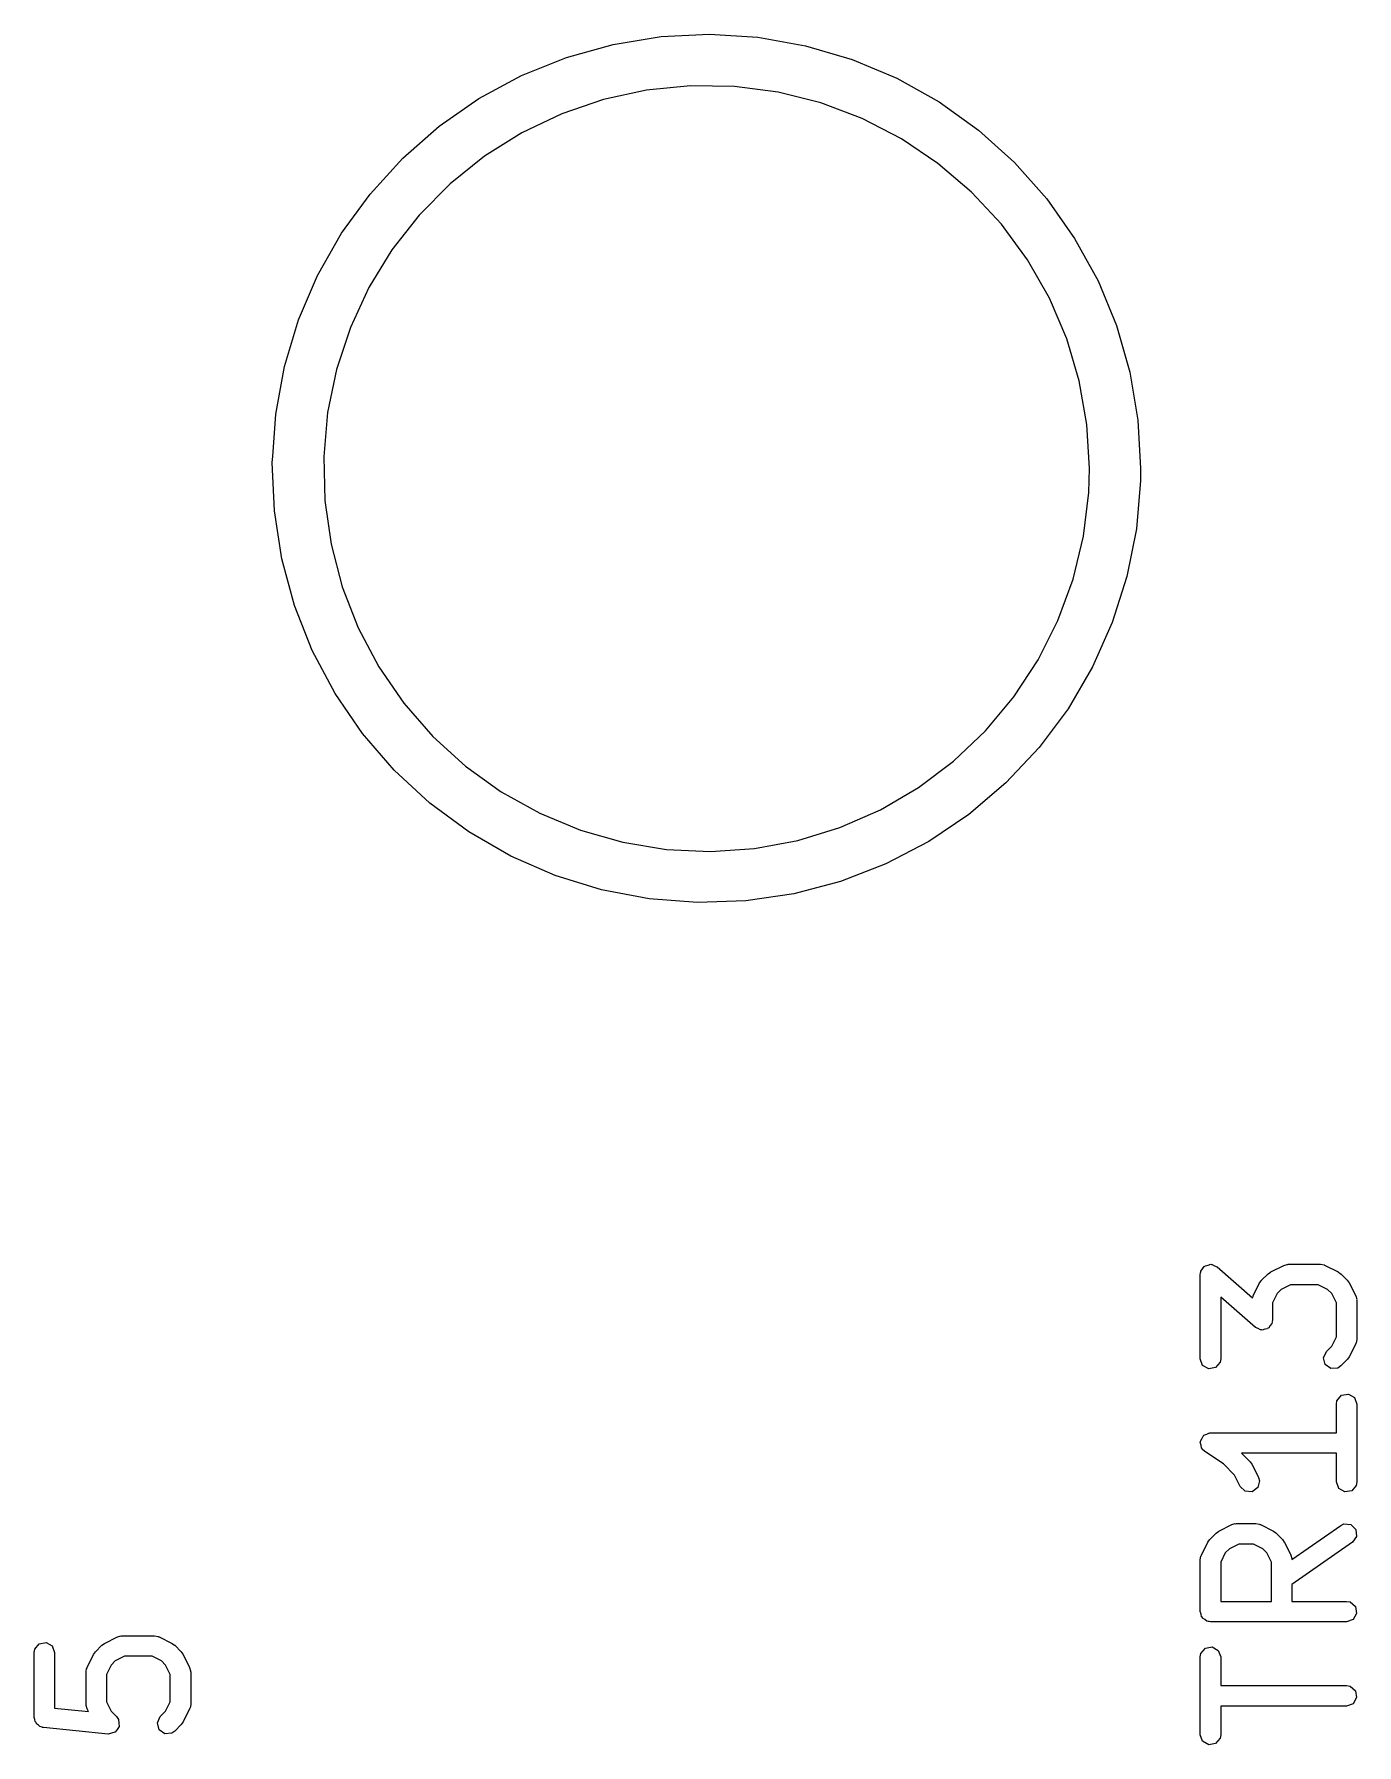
# Model space of a CAD drawing. Extents: x 0.07 to 3.6, y 0.07 to 1.93.
# Drawn here: x 3.2055 to 3.5881, y 1.4308 to 1.9256 of the extents above; entities that cross this region are included whole.
import ezdxf

# ---------------------------------------------------------------- set-up
doc = ezdxf.new("R2010")
doc.units = 0
doc.header["$MEASUREMENT"] = 0
doc.layers.add('BLACK', color=7, linetype='CONTINUOUS')

msp = doc.modelspace()

# ---------------------------------------------------------------- linework, layer by layer
at = {"layer": 'BLACK', "linetype": 'CONTINUOUS'}
for p, q in [((3.37303, 1.92267), (3.38687, 1.92491)), ((3.38687, 1.92491), (3.40088, 1.9256)), ((3.40088, 1.9256), (3.41487, 1.92472)), ((3.41487, 1.92472), (3.42868, 1.92228)), ((3.35952, 1.9189), (3.37303, 1.92267)), ((3.42868, 1.92228), (3.44213, 1.91832)), ((3.34652, 1.91365), (3.35952, 1.9189)), ((3.44213, 1.91832), (3.45506, 1.91289)), ((3.33419, 1.90698), (3.34652, 1.91365)), ((3.39536, 1.91069), (3.38267, 1.90942)), ((3.40811, 1.91049), (3.39536, 1.91069)), ((3.42076, 1.90883), (3.40811, 1.91049)), ((3.45506, 1.91289), (3.4673, 1.90605)), ((3.32267, 1.89897), (3.33419, 1.90698)), ((3.37021, 1.90671), (3.35814, 1.90257)), ((3.38267, 1.90942), (3.37021, 1.90671)), ((3.43313, 1.90572), (3.42076, 1.90883)), ((3.44506, 1.90121), (3.43313, 1.90572)), ((3.4673, 1.90605), (3.4787, 1.89788)), ((3.35814, 1.90257), (3.34663, 1.89708)), ((3.4564, 1.89536), (3.44506, 1.90121)), ((3.31212, 1.88974), (3.32267, 1.89897)), ((3.34663, 1.89708), (3.33582, 1.89031)), ((3.46698, 1.88825), (3.4564, 1.89536)), ((3.4787, 1.89788), (3.48912, 1.8885)), ((3.33582, 1.89031), (3.32587, 1.88233)), ((3.30267, 1.87938), (3.31212, 1.88974)), ((3.47668, 1.87996), (3.46698, 1.88825)), ((3.48912, 1.8885), (3.49843, 1.87802)), ((3.32587, 1.88233), (3.3169, 1.87327)), ((3.29442, 1.86804), (3.30267, 1.87938)), ((3.48536, 1.87062), (3.47668, 1.87996)), ((3.49843, 1.87802), (3.50651, 1.86656)), ((3.3169, 1.87327), (3.30903, 1.86323)), ((3.49291, 1.86034), (3.48536, 1.87062)), ((3.2875, 1.85585), (3.29442, 1.86804)), ((3.50651, 1.86656), (3.51327, 1.85427)), ((3.30903, 1.86323), (3.30236, 1.85235)), ((3.49923, 1.84926), (3.49291, 1.86034)), ((3.28197, 1.84296), (3.2875, 1.85585)), ((3.30236, 1.85235), (3.29699, 1.84078)), ((3.51327, 1.85427), (3.51861, 1.84131)), ((3.50424, 1.83753), (3.49923, 1.84926)), ((3.27792, 1.82953), (3.28197, 1.84296)), ((3.29699, 1.84078), (3.29299, 1.82867)), ((3.51861, 1.84131), (3.52248, 1.82783)), ((3.50786, 1.8253), (3.50424, 1.83753)), ((3.27539, 1.81574), (3.27792, 1.82953)), ((3.29299, 1.82867), (3.2904, 1.81618)), ((3.52248, 1.82783), (3.52482, 1.814)), ((3.51005, 1.81273), (3.50786, 1.8253)), ((3.2904, 1.81618), (3.28927, 1.80348)), ((3.27453, 1.80348), (3.27539, 1.81574)), ((3.51079, 1.8), (3.51005, 1.81273)), ((3.52482, 1.814), (3.5256, 1.8)), ((3.27441, 1.80175), (3.27453, 1.80348)), ((3.275, 1.78774), (3.27441, 1.80175)), ((3.28927, 1.80348), (3.2896, 1.79073)), ((3.51057, 1.79304), (3.51079, 1.8)), ((3.52555, 1.79649), (3.52438, 1.78252)), ((3.5256, 1.8), (3.52555, 1.79649)), ((3.50904, 1.78038), (3.51057, 1.79304)), ((3.27714, 1.77389), (3.275, 1.78774)), ((3.2896, 1.79073), (3.2914, 1.7781)), ((3.52438, 1.78252), (3.52165, 1.76876)), ((3.2914, 1.7781), (3.29463, 1.76576)), ((3.50606, 1.76798), (3.50904, 1.78038)), ((3.28082, 1.76035), (3.27714, 1.77389)), ((3.50168, 1.756), (3.50606, 1.76798)), ((3.52165, 1.76876), (3.51741, 1.7554)), ((3.29463, 1.76576), (3.29927, 1.75388)), ((3.28598, 1.74732), (3.28082, 1.76035)), ((3.29927, 1.75388), (3.30524, 1.74261)), ((3.49594, 1.74461), (3.50168, 1.756)), ((3.51741, 1.7554), (3.51171, 1.74259)), ((3.29257, 1.73494), (3.28598, 1.74732)), ((3.30524, 1.74261), (3.31246, 1.7321)), ((3.48894, 1.73395), (3.49594, 1.74461)), ((3.51171, 1.74259), (3.50461, 1.73049)), ((3.30049, 1.72337), (3.29257, 1.73494)), ((3.31246, 1.7321), (3.32085, 1.72249)), ((3.48076, 1.72416), (3.48894, 1.73395)), ((3.50461, 1.73049), (3.49622, 1.71927)), ((3.30965, 1.71275), (3.30049, 1.72337)), ((3.32085, 1.72249), (3.33028, 1.7139)), ((3.47151, 1.71538), (3.48076, 1.72416)), ((3.49622, 1.71927), (3.48662, 1.70904)), ((3.31994, 1.70322), (3.30965, 1.71275)), ((3.33028, 1.7139), (3.34064, 1.70646)), ((3.46131, 1.70772), (3.47151, 1.71538)), ((3.4503, 1.70129), (3.46131, 1.70772)), ((3.48662, 1.70904), (3.47594, 1.69996)), ((3.33123, 1.6949), (3.31994, 1.70322)), ((3.34064, 1.70646), (3.35178, 1.70026)), ((3.35178, 1.70026), (3.36357, 1.69537)), ((3.43862, 1.69616), (3.4503, 1.70129)), ((3.47594, 1.69996), (3.46431, 1.69211)), ((3.34337, 1.68789), (3.33123, 1.6949)), ((3.36357, 1.69537), (3.37583, 1.69188)), ((3.41389, 1.69009), (3.42643, 1.69241)), ((3.42643, 1.69241), (3.43862, 1.69616)), ((3.46431, 1.69211), (3.45189, 1.68562)), ((3.35622, 1.68228), (3.34337, 1.68789)), ((3.37583, 1.69188), (3.38842, 1.68982)), ((3.38842, 1.68982), (3.40116, 1.68922)), ((3.40116, 1.68922), (3.41389, 1.69009)), ((3.36961, 1.67813), (3.35622, 1.68228)), ((3.45189, 1.68562), (3.43881, 1.68055)), ((3.38339, 1.6755), (3.36961, 1.67813)), ((3.43881, 1.68055), (3.42526, 1.67697)), ((3.39737, 1.67443), (3.38339, 1.6755)), ((3.41138, 1.67492), (3.39737, 1.67443)), ((3.42526, 1.67697), (3.41138, 1.67492)), ((3.54303, 1.56787), (3.54354, 1.56848)), ((3.54354, 1.56848), (3.54395, 1.56916)), ((3.54395, 1.56916), (3.54417, 1.56923)), ((3.54417, 1.56923), (3.54433, 1.56941)), ((3.54433, 1.56941), (3.54511, 1.56955)), ((3.54511, 1.56955), (3.54586, 1.56981)), ((3.54586, 1.56981), (3.54608, 1.56972)), ((3.54608, 1.56972), (3.54632, 1.56976)), ((3.54632, 1.56976), (3.547, 1.56937)), ((3.547, 1.56937), (3.54775, 1.56908)), ((3.54775, 1.56908), (3.55798, 1.56012)), ((3.56323, 1.56762), (3.56698, 1.5695)), ((3.56698, 1.5695), (3.56796, 1.56979)), ((3.56796, 1.56979), (3.56813, 1.56975)), ((3.56813, 1.56975), (3.5683, 1.56981)), ((3.5683, 1.56981), (3.57767, 1.56981)), ((3.57767, 1.56981), (3.57868, 1.56963)), ((3.57868, 1.56963), (3.57882, 1.56952)), ((3.57882, 1.56952), (3.57899, 1.5695)), ((3.57899, 1.5695), (3.58274, 1.56762)), ((3.54285, 1.56686), (3.54293, 1.56729)), ((3.54285, 1.54248), (3.54285, 1.56686)), ((3.54291, 1.56743), (3.54297, 1.56753)), ((3.54293, 1.56729), (3.54291, 1.56743)), ((3.54297, 1.56753), (3.54303, 1.56787)), ((3.55816, 1.56068), (3.56003, 1.56443)), ((3.56003, 1.56443), (3.56056, 1.56514)), ((3.56056, 1.56514), (3.56059, 1.56519)), ((3.56059, 1.56519), (3.56246, 1.56707)), ((3.56246, 1.56707), (3.56319, 1.56758)), ((3.56319, 1.56758), (3.56323, 1.56762)), ((3.569, 1.5639), (3.5663, 1.56255)), ((3.57698, 1.5639), (3.569, 1.5639)), ((3.57967, 1.56255), (3.57698, 1.5639)), ((3.58274, 1.56762), (3.58345, 1.5671)), ((3.58345, 1.5671), (3.58351, 1.56707)), ((3.58351, 1.56707), (3.58539, 1.56519)), ((3.58539, 1.56519), (3.58589, 1.56447)), ((3.58589, 1.56447), (3.58594, 1.56443)), ((3.58594, 1.56443), (3.58781, 1.56068)), ((3.55886, 1.55151), (3.54876, 1.56035)), ((3.54876, 1.56035), (3.54876, 1.54248)), ((3.55798, 1.56012), (3.55803, 1.56037)), ((3.55803, 1.56037), (3.55814, 1.5605)), ((3.55814, 1.5605), (3.55816, 1.56068)), ((3.5651, 1.56136), (3.56375, 1.55866)), ((3.56375, 1.55866), (3.56375, 1.55373)), ((3.5663, 1.56255), (3.5651, 1.56136)), ((3.58087, 1.56136), (3.57967, 1.56255)), ((3.58222, 1.55866), (3.58087, 1.56136)), ((3.58222, 1.54881), (3.58222, 1.55866)), ((3.58781, 1.56068), (3.58811, 1.55969)), ((3.58811, 1.55969), (3.58806, 1.55952)), ((3.58806, 1.55952), (3.58813, 1.55936)), ((3.58813, 1.55936), (3.58813, 1.54811)), ((3.56375, 1.55373), (3.56368, 1.5533)), ((3.5596, 1.55122), (3.55886, 1.55151)), ((3.56029, 1.55082), (3.5596, 1.55122)), ((3.56052, 1.55087), (3.56029, 1.55082)), ((3.56074, 1.55078), (3.56052, 1.55087)), ((3.56149, 1.55104), (3.56074, 1.55078)), ((3.56228, 1.55118), (3.56149, 1.55104)), ((3.56243, 1.55136), (3.56228, 1.55118)), ((3.56265, 1.55143), (3.56243, 1.55136)), ((3.56306, 1.55211), (3.56265, 1.55143)), ((3.56358, 1.55272), (3.56306, 1.55211)), ((3.56363, 1.55306), (3.56358, 1.55272)), ((3.5637, 1.55316), (3.56363, 1.55306)), ((3.56368, 1.5533), (3.5637, 1.55316)), ((3.58087, 1.54611), (3.58222, 1.54881)), ((3.57848, 1.54274), (3.57933, 1.54457)), ((3.57933, 1.54457), (3.58087, 1.54611)), ((3.58781, 1.54679), (3.58594, 1.54304)), ((3.58783, 1.54696), (3.58781, 1.54679)), ((3.58795, 1.5471), (3.58783, 1.54696)), ((3.58813, 1.54811), (3.58795, 1.5471)), ((3.54354, 1.54059), (3.54285, 1.54248)), ((3.54529, 1.53958), (3.54354, 1.54059)), ((3.54728, 1.53993), (3.54529, 1.53958)), ((3.54858, 1.54147), (3.54728, 1.53993)), ((3.54876, 1.54248), (3.54858, 1.54147)), ((3.579, 1.54079), (3.57848, 1.54274)), ((3.58066, 1.53963), (3.579, 1.54079)), ((3.58267, 1.53981), (3.58066, 1.53963)), ((3.58351, 1.5404), (3.58267, 1.53981)), ((3.58539, 1.54227), (3.58351, 1.5404)), ((3.58541, 1.54233), (3.58539, 1.54227)), ((3.58594, 1.54304), (3.58541, 1.54233)), ((3.58222, 1.52936), (3.5824, 1.53037)), ((3.58222, 1.52106), (3.58222, 1.52936)), ((3.5824, 1.53037), (3.5837, 1.53192)), ((3.5837, 1.53192), (3.58569, 1.53227)), ((3.58569, 1.53227), (3.58743, 1.53126)), ((3.58743, 1.53126), (3.58813, 1.52936)), ((3.58813, 1.52936), (3.58813, 1.50686)), ((3.54289, 1.51862), (3.54332, 1.51937)), ((3.54332, 1.51937), (3.54367, 1.52015)), ((3.54367, 1.52015), (3.54382, 1.52023)), ((3.54382, 1.52023), (3.5439, 1.52037)), ((3.5439, 1.52037), (3.54471, 1.52067)), ((3.54471, 1.52067), (3.54548, 1.52105)), ((3.54548, 1.52105), (3.54564, 1.52101)), ((3.54564, 1.52101), (3.5458, 1.52106)), ((3.5458, 1.52106), (3.58222, 1.52106)), ((3.54286, 1.5183), (3.54292, 1.51846)), ((3.5431, 1.51748), (3.54286, 1.5183)), ((3.54292, 1.51846), (3.54289, 1.51862)), ((3.54325, 1.51664), (3.5431, 1.51748)), ((3.54338, 1.51653), (3.54325, 1.51664)), ((3.54342, 1.51636), (3.54338, 1.51653)), ((3.54416, 1.51566), (3.54342, 1.51636)), ((3.54955, 1.51207), (3.54416, 1.51566)), ((3.58222, 1.51516), (3.55481, 1.51516)), ((3.55481, 1.51516), (3.55726, 1.5127)), ((3.58222, 1.50686), (3.58222, 1.51516)), ((3.55275, 1.50886), (3.54955, 1.51207)), ((3.55726, 1.5127), (3.55777, 1.51198)), ((3.55777, 1.51198), (3.55782, 1.51193)), ((3.55782, 1.51193), (3.55969, 1.50818)), ((3.55441, 1.50554), (3.55275, 1.50886)), ((3.55588, 1.50415), (3.55441, 1.50554)), ((3.55789, 1.50403), (3.55588, 1.50415)), ((3.55952, 1.50524), (3.55789, 1.50403)), ((3.55998, 1.5072), (3.55952, 1.50524)), ((3.55969, 1.50818), (3.55998, 1.5072)), ((3.58291, 1.50497), (3.58222, 1.50686)), ((3.58466, 1.50396), (3.58291, 1.50497)), ((3.58665, 1.50431), (3.58466, 1.50396)), ((3.58795, 1.50585), (3.58665, 1.50431)), ((3.58813, 1.50686), (3.58795, 1.50585)), ((3.54823, 1.49263), (3.55198, 1.49451)), ((3.55198, 1.49451), (3.55296, 1.4948)), ((3.55296, 1.4948), (3.55314, 1.49476)), ((3.55314, 1.49476), (3.5533, 1.49482)), ((3.5533, 1.49482), (3.55893, 1.49482)), ((3.55893, 1.49482), (3.55994, 1.49464)), ((3.55994, 1.49464), (3.56007, 1.49453)), ((3.56007, 1.49453), (3.56025, 1.49451)), ((3.56025, 1.49451), (3.564, 1.49263)), ((3.56936, 1.4844), (3.58348, 1.49428)), ((3.58348, 1.49428), (3.58441, 1.49472)), ((3.58441, 1.49472), (3.58642, 1.49454)), ((3.58642, 1.49454), (3.58785, 1.49311)), ((3.54316, 1.48569), (3.54504, 1.48944)), ((3.54504, 1.48944), (3.54556, 1.49015)), ((3.54556, 1.49015), (3.54559, 1.4902)), ((3.54559, 1.4902), (3.54746, 1.49208)), ((3.54746, 1.49208), (3.54819, 1.49258)), ((3.54819, 1.49258), (3.54823, 1.49263)), ((3.564, 1.49263), (3.5647, 1.49211)), ((3.5647, 1.49211), (3.56476, 1.49208)), ((3.56476, 1.49208), (3.56664, 1.4902)), ((3.56664, 1.4902), (3.56714, 1.48948)), ((3.56714, 1.48948), (3.56719, 1.48944)), ((3.56719, 1.48944), (3.56907, 1.48569)), ((3.58687, 1.48945), (3.56938, 1.4772)), ((3.58802, 1.4911), (3.58687, 1.48945)), ((3.58785, 1.49311), (3.58802, 1.4911)), ((3.54285, 1.48437), (3.54303, 1.48538)), ((3.54285, 1.46937), (3.54285, 1.48437)), ((3.54303, 1.48538), (3.54314, 1.48551)), ((3.54314, 1.48551), (3.54316, 1.48569)), ((3.5501, 1.48637), (3.54876, 1.48367)), ((3.5513, 1.48756), (3.5501, 1.48637)), ((3.554, 1.48891), (3.5513, 1.48756)), ((3.55823, 1.48891), (3.554, 1.48891)), ((3.56093, 1.48756), (3.55823, 1.48891)), ((3.56212, 1.48637), (3.56093, 1.48756)), ((3.56347, 1.48367), (3.56212, 1.48637)), ((3.56907, 1.48569), (3.56936, 1.4847)), ((3.56936, 1.4847), (3.56932, 1.48453)), ((3.56932, 1.48453), (3.56936, 1.4844)), ((3.54876, 1.48367), (3.54876, 1.47232)), ((3.56347, 1.47232), (3.56347, 1.48367)), ((3.56938, 1.4772), (3.56938, 1.47232)), ((3.54876, 1.47232), (3.56347, 1.47232)), ((3.56938, 1.47232), (3.58517, 1.47232)), ((3.58517, 1.47232), (3.58618, 1.47214)), ((3.58618, 1.47214), (3.58773, 1.47084)), ((3.58773, 1.47084), (3.58808, 1.46886)), ((3.54311, 1.46865), (3.54285, 1.46937)), ((3.54325, 1.46789), (3.54311, 1.46865)), ((3.54345, 1.46772), (3.54325, 1.46789)), ((3.54354, 1.46747), (3.54345, 1.46772)), ((3.5442, 1.46709), (3.54354, 1.46747)), ((3.54479, 1.46659), (3.5442, 1.46709)), ((3.54518, 1.46653), (3.54479, 1.46659)), ((3.54529, 1.46646), (3.54518, 1.46653)), ((3.54542, 1.46648), (3.54529, 1.46646)), ((3.5458, 1.46642), (3.54542, 1.46648)), ((3.58517, 1.46642), (3.5458, 1.46642)), ((3.58707, 1.46711), (3.58517, 1.46642)), ((3.58808, 1.46886), (3.58707, 1.46711)), ((3.2057, 1.45853), (3.207, 1.46008)), ((3.207, 1.46008), (3.20899, 1.46043)), ((3.20899, 1.46043), (3.21074, 1.45942)), ((3.22326, 1.45774), (3.22514, 1.45961)), ((3.22514, 1.45961), (3.22586, 1.46012)), ((3.22586, 1.46012), (3.22591, 1.46016)), ((3.22591, 1.46016), (3.22966, 1.46204)), ((3.22966, 1.46204), (3.23064, 1.46233)), ((3.23064, 1.46233), (3.23081, 1.46229)), ((3.23081, 1.46229), (3.23098, 1.46235)), ((3.23098, 1.46235), (3.24035, 1.46235)), ((3.24035, 1.46235), (3.24136, 1.46217)), ((3.24136, 1.46217), (3.2415, 1.46206)), ((3.2415, 1.46206), (3.24167, 1.46204)), ((3.24167, 1.46204), (3.24542, 1.46016)), ((3.24542, 1.46016), (3.24613, 1.45964)), ((3.24613, 1.45964), (3.24619, 1.45961)), ((3.24619, 1.45961), (3.24806, 1.45774)), ((3.20553, 1.45752), (3.2057, 1.45853)), ((3.20553, 1.43878), (3.20553, 1.45752)), ((3.21074, 1.45942), (3.21143, 1.45752)), ((3.21143, 1.45752), (3.21143, 1.44145)), ((3.22084, 1.45322), (3.22271, 1.45697)), ((3.22271, 1.45697), (3.22324, 1.45768)), ((3.22324, 1.45768), (3.22326, 1.45774)), ((3.22898, 1.4551), (3.22778, 1.4539)), ((3.23167, 1.45645), (3.22898, 1.4551)), ((3.23965, 1.45645), (3.23167, 1.45645)), ((3.24235, 1.4551), (3.23965, 1.45645)), ((3.24355, 1.4539), (3.24235, 1.4551)), ((3.24806, 1.45774), (3.24857, 1.45701)), ((3.24857, 1.45701), (3.24862, 1.45697)), ((3.24862, 1.45697), (3.25049, 1.45322)), ((3.54285, 1.45624), (3.54303, 1.45725)), ((3.54285, 1.43375), (3.54285, 1.45624)), ((3.54303, 1.45725), (3.54433, 1.4588)), ((3.54433, 1.4588), (3.54632, 1.45915)), ((3.54632, 1.45915), (3.54806, 1.45814)), ((3.54806, 1.45814), (3.54876, 1.45624)), ((3.54876, 1.45624), (3.54876, 1.44795)), ((3.22052, 1.4519), (3.2207, 1.45291)), ((3.22052, 1.44253), (3.22052, 1.4519)), ((3.2207, 1.45291), (3.22082, 1.45304)), ((3.22082, 1.45304), (3.22084, 1.45322)), ((3.22778, 1.4539), (3.22643, 1.4512)), ((3.22643, 1.4512), (3.22643, 1.44322)), ((3.2449, 1.4512), (3.24355, 1.4539)), ((3.2449, 1.44322), (3.2449, 1.4512)), ((3.25049, 1.45322), (3.25078, 1.45224)), ((3.25078, 1.45224), (3.25074, 1.45207)), ((3.25074, 1.45207), (3.2508, 1.4519)), ((3.2508, 1.4519), (3.2508, 1.44253)), ((3.54876, 1.44795), (3.58517, 1.44795)), ((3.58517, 1.44795), (3.58618, 1.44777)), ((3.58618, 1.44777), (3.58773, 1.44647)), ((3.58773, 1.44647), (3.58808, 1.44448)), ((3.21143, 1.44145), (3.2212, 1.44047)), ((3.22059, 1.44236), (3.22052, 1.44253)), ((3.22054, 1.44219), (3.22059, 1.44236)), ((3.22084, 1.4412), (3.22054, 1.44219)), ((3.2212, 1.44047), (3.22084, 1.4412)), ((3.22643, 1.44322), (3.22778, 1.44052)), ((3.22778, 1.44052), (3.22932, 1.43899)), ((3.24201, 1.43899), (3.24355, 1.44052)), ((3.24355, 1.44052), (3.2449, 1.44322)), ((3.25049, 1.4412), (3.24862, 1.43746)), ((3.25051, 1.44138), (3.25049, 1.4412)), ((3.25062, 1.44152), (3.25051, 1.44138)), ((3.2508, 1.44253), (3.25062, 1.44152)), ((3.58517, 1.44204), (3.54876, 1.44204)), ((3.54876, 1.44204), (3.54876, 1.43375)), ((3.58707, 1.44273), (3.58517, 1.44204)), ((3.58808, 1.44448), (3.58707, 1.44273)), ((3.20574, 1.43819), (3.20553, 1.43878)), ((3.20579, 1.43756), (3.20574, 1.43819)), ((3.20608, 1.43727), (3.20579, 1.43756)), ((3.20622, 1.43688), (3.20608, 1.43727)), ((3.20676, 1.43656), (3.20622, 1.43688)), ((3.2072, 1.43612), (3.20676, 1.43656)), ((3.20786, 1.43593), (3.2072, 1.43612)), ((3.20797, 1.43587), (3.20786, 1.43593)), ((3.20804, 1.43588), (3.20797, 1.43587)), ((3.20819, 1.43584), (3.20804, 1.43588)), ((3.22693, 1.43396), (3.20819, 1.43584)), ((3.22949, 1.43529), (3.22892, 1.43448)), ((3.22932, 1.43899), (3.2299, 1.43815)), ((3.23007, 1.4361), (3.22949, 1.43529)), ((3.2299, 1.43815), (3.22991, 1.43813)), ((3.22991, 1.43813), (3.22992, 1.43812)), ((3.22992, 1.43812), (3.22999, 1.43713)), ((3.22999, 1.43713), (3.23008, 1.43614)), ((3.23008, 1.43614), (3.23007, 1.43612)), ((3.23007, 1.43612), (3.23007, 1.4361)), ((3.24116, 1.43716), (3.24201, 1.43899)), ((3.24168, 1.43521), (3.24116, 1.43716)), ((3.24334, 1.43405), (3.24168, 1.43521)), ((3.24619, 1.43481), (3.24535, 1.43422)), ((3.24806, 1.43669), (3.24619, 1.43481)), ((3.24809, 1.43675), (3.24806, 1.43669)), ((3.24862, 1.43746), (3.24809, 1.43675)), ((3.22695, 1.43397), (3.22693, 1.43396)), ((3.22697, 1.43396), (3.22695, 1.43397)), ((3.22793, 1.43422), (3.22697, 1.43396)), ((3.22889, 1.43446), (3.22793, 1.43422)), ((3.2289, 1.43448), (3.22889, 1.43446)), ((3.22892, 1.43448), (3.2289, 1.43448)), ((3.24535, 1.43422), (3.24334, 1.43405)), ((3.54354, 1.43185), (3.54285, 1.43375)), ((3.54529, 1.43084), (3.54354, 1.43185)), ((3.54728, 1.43119), (3.54529, 1.43084)), ((3.54858, 1.43274), (3.54728, 1.43119)), ((3.54876, 1.43375), (3.54858, 1.43274))]:
    msp.add_line(p, q, dxfattribs=at)

doc.saveas('drawing.dxf')
